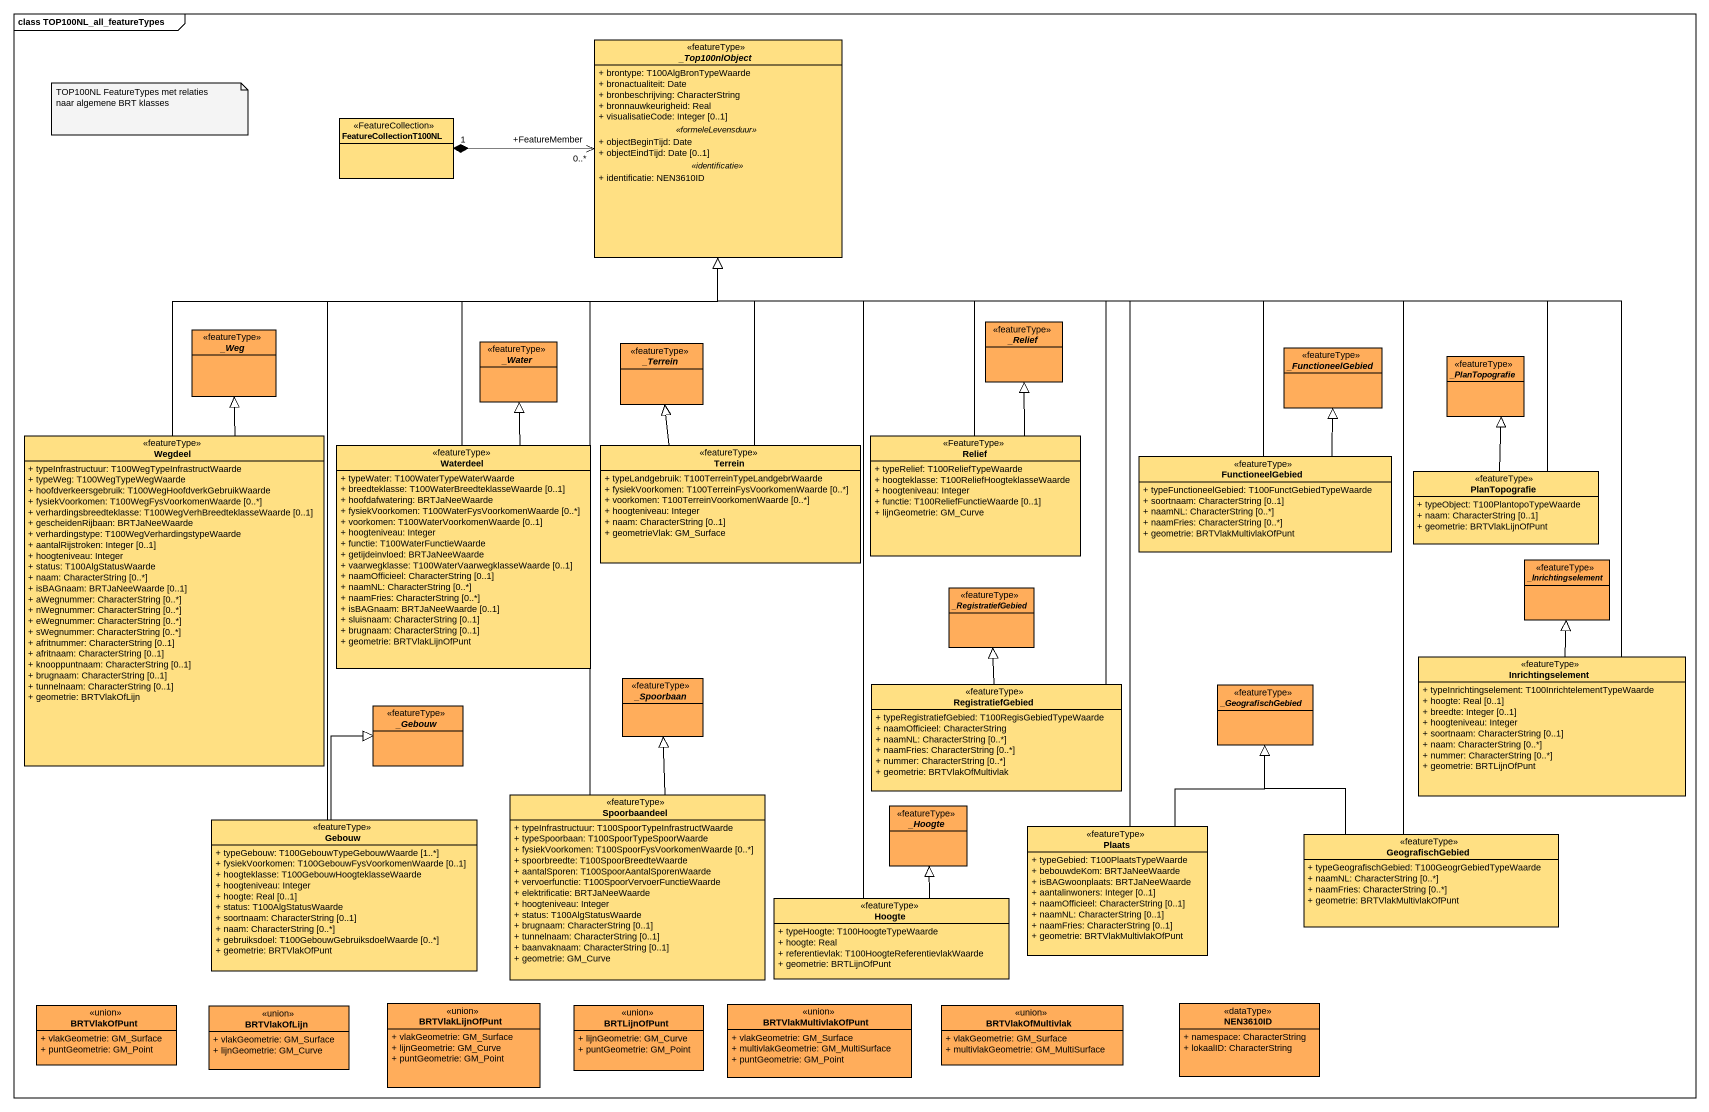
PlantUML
@startuml
mainframe class TOP100NL_all_featureTypes
hide circle
hide empty members
skinparam classAttributeIconSize 0
abstract class "_Top100nlObject" as Top100nlObject <<featureType>> #FFE083 {
  + brontype: T100AlgBronTypeWaarde
  + bronactualiteit: Date
  + bronbeschrijving: CharacterString
  + bronnauwkeurigheid: Real
  + visualisatieCode: Integer [0..1]
  .. <<formeleLevensduur>> ..
  + objectBeginTijd: Date
  + objectEindTijd: Date [0..1]
  .. <<identificatie>> ..
  + identificatie: NEN3610ID
}
class FeatureCollectionT100NL <<FeatureCollection>> #FFE083
abstract class "_Relief" as Relief <<featureType>> #FFAD5B
abstract class "_Weg" as Weg <<featureType>> #FFAD5B
abstract class "_Water" as Water <<featureType>> #FFAD5B
abstract class "_Terrein" as Terrein <<featureType>> #FFAD5B
abstract class "_FunctioneelGebied" as FunctioneelGebied <<featureType>> #FFAD5B
abstract class "_PlanTopografie" as PlanTopografie <<featureType>> #FFAD5B
class Wegdeel <<featureType>> #FFE083 {
  + typeInfrastructuur: T100WegTypeInfrastructWaarde
  + typeWeg: T100WegTypeWegWaarde
  + hoofdverkeersgebruik: T100WegHoofdverkGebruikWaarde
  + fysiekVoorkomen: T100WegFysVoorkomenWaarde [0..*]
  + verhardingsbreedteklasse: T100WegVerhBreedteklasseWaarde [0..1]
  + gescheidenRijbaan: BRTJaNeeWaarde
  + verhardingstype: T100WegVerhardingstypeWaarde
  + aantalRijstroken: Integer [0..1]
  + hoogteniveau: Integer
  + status: T100AlgStatusWaarde
  + naam: CharacterString [0..*]
  + isBAGnaam: BRTJaNeeWaarde [0..1]
  + aWegnummer: CharacterString [0..*]
  + nWegnummer: CharacterString [0..*]
  + eWegnummer: CharacterString [0..*]
  + sWegnummer: CharacterString [0..*]
  + afritnummer: CharacterString [0..1]
  + afritnaam: CharacterString [0..1]
  + knooppuntnaam: CharacterString [0..1]
  + brugnaam: CharacterString [0..1]
  + tunnelnaam: CharacterString [0..1]
  + geometrie: BRTVlakOfLijn
}
class "Relief" as Relief_2 <<FeatureType>> #FFE083 {
  + typeRelief: T100ReliefTypeWaarde
  + hoogteklasse: T100ReliefHoogteklasseWaarde
  + hoogteniveau: Integer
  + functie: T100ReliefFunctieWaarde [0..1]
  + lijnGeometrie: GM_Curve
}
class Waterdeel <<featureType>> #FFE083 {
  + typeWater: T100WaterTypeWaterWaarde
  + breedteklasse: T100WaterBreedteklasseWaarde [0..1]
  + hoofdafwatering: BRTJaNeeWaarde
  + fysiekVoorkomen: T100WaterFysVoorkomenWaarde [0..*]
  + voorkomen: T100WaterVoorkomenWaarde [0..1]
  + hoogteniveau: Integer
  + functie: T100WaterFunctieWaarde
  + getijdeinvloed: BRTJaNeeWaarde
  + vaarwegklasse: T100WaterVaarwegklasseWaarde [0..1]
  + naamOfficieel: CharacterString [0..1]
  + naamNL: CharacterString [0..*]
  + naamFries: CharacterString [0..*]
  + isBAGnaam: BRTJaNeeWaarde [0..1]
  + sluisnaam: CharacterString [0..1]
  + brugnaam: CharacterString [0..1]
  + geometrie: BRTVlakLijnOfPunt
}
class "Terrein" as Terrein_2 <<featureType>> #FFE083 {
  + typeLandgebruik: T100TerreinTypeLandgebrWaarde
  + fysiekVoorkomen: T100TerreinFysVoorkomenWaarde [0..*]
  + voorkomen: T100TerreinVoorkomenWaarde [0..*]
  + hoogteniveau: Integer
  + naam: CharacterString [0..1]
  + geometrieVlak: GM_Surface
}
class "FunctioneelGebied" as FunctioneelGebied_2 <<featureType>> #FFE083 {
  + typeFunctioneelGebied: T100FunctGebiedTypeWaarde
  + soortnaam: CharacterString [0..1]
  + naamNL: CharacterString [0..*]
  + naamFries: CharacterString [0..*]
  + geometrie: BRTVlakMultivlakOfPunt
}
class "PlanTopografie" as PlanTopografie_2 <<featureType>> #FFE083 {
  + typeObject: T100PlantopoTypeWaarde
  + naam: CharacterString [0..1]
  + geometrie: BRTVlakLijnOfPunt
}
abstract class "_RegistratiefGebied" as RegistratiefGebied <<featureType>> #FFAD5B
abstract class "_Inrichtingselement" as Inrichtingselement <<featureType>> #FFAD5B
class "Inrichtingselement" as Inrichtingselement_2 <<featureType>> #FFE083 {
  + typeInrichtingselement: T100InrichtelementTypeWaarde
  + hoogte: Real [0..1]
  + breedte: Integer [0..1]
  + hoogteniveau: Integer
  + soortnaam: CharacterString [0..1]
  + naam: CharacterString [0..*]
  + nummer: CharacterString [0..*]
  + geometrie: BRTLijnOfPunt
}
abstract class "_Gebouw" as Gebouw <<featureType>> #FFAD5B
abstract class "_Spoorbaan" as Spoorbaan <<featureType>> #FFAD5B
class "RegistratiefGebied" as RegistratiefGebied_2 <<featureType>> #FFE083 {
  + typeRegistratiefGebied: T100RegisGebiedTypeWaarde
  + naamOfficieel: CharacterString
  + naamNL: CharacterString [0..*]
  + naamFries: CharacterString [0..*]
  + nummer: CharacterString [0..*]
  + geometrie: BRTVlakOfMultivlak
}
abstract class "_GeografischGebied" as GeografischGebied <<featureType>> #FFAD5B
class "Gebouw" as Gebouw_2 <<featureType>> #FFE083 {
  + typeGebouw: T100GebouwTypeGebouwWaarde [1..*]
  + fysiekVoorkomen: T100GebouwFysVoorkomenWaarde [0..1]
  + hoogteklasse: T100GebouwHoogteklasseWaarde
  + hoogteniveau: Integer
  + hoogte: Real [0..1]
  + status: T100AlgStatusWaarde
  + soortnaam: CharacterString [0..1]
  + naam: CharacterString [0..*]
  + gebruiksdoel: T100GebouwGebruiksdoelWaarde [0..*]
  + geometrie: BRTVlakOfPunt
}
class Spoorbaandeel <<featureType>> #FFE083 {
  + typeInfrastructuur: T100SpoorTypeInfrastructWaarde
  + typeSpoorbaan: T100SpoorTypeSpoorWaarde
  + fysiekVoorkomen: T100SpoorFysVoorkomenWaarde [0..*]
  + spoorbreedte: T100SpoorBreedteWaarde
  + aantalSporen: T100SpoorAantalSporenWaarde
  + vervoerfunctie: T100SpoorVervoerFunctieWaarde
  + elektrificatie: BRTJaNeeWaarde
  + hoogteniveau: Integer
  + status: T100AlgStatusWaarde
  + brugnaam: CharacterString [0..1]
  + tunnelnaam: CharacterString [0..1]
  + baanvaknaam: CharacterString [0..1]
  + geometrie: GM_Curve
}
abstract class "_Hoogte" as Hoogte <<featureType>> #FFAD5B
class Plaats <<featureType>> #FFE083 {
  + typeGebied: T100PlaatsTypeWaarde
  + bebouwdeKom: BRTJaNeeWaarde
  + isBAGwoonplaats: BRTJaNeeWaarde
  + aantalinwoners: Integer [0..1]
  + naamOfficieel: CharacterString [0..1]
  + naamNL: CharacterString [0..1]
  + naamFries: CharacterString [0..1]
  + geometrie: BRTVlakMultivlakOfPunt
}
class "GeografischGebied" as GeografischGebied_2 <<featureType>> #FFE083 {
  + typeGeografischGebied: T100GeogrGebiedTypeWaarde
  + naamNL: CharacterString [0..*]
  + naamFries: CharacterString [0..*]
  + geometrie: BRTVlakMultivlakOfPunt
}
class "Hoogte" as Hoogte_2 <<featureType>> #FFE083 {
  + typeHoogte: T100HoogteTypeWaarde
  + hoogte: Real
  + referentievlak: T100HoogteReferentievlakWaarde
  + geometrie: BRTLijnOfPunt
}
class BRTVlakOfPunt <<union>> #FFAD5B {
  + vlakGeometrie: GM_Surface
  + puntGeometrie: GM_Point
}
class BRTVlakOfLijn <<union>> #FFAD5B {
  + vlakGeometrie: GM_Surface
  + lijnGeometrie: GM_Curve
}
class BRTVlakLijnOfPunt <<union>> #FFAD5B {
  + vlakGeometrie: GM_Surface
  + lijnGeometrie: GM_Curve
  + puntGeometrie: GM_Point
}
class BRTLijnOfPunt <<union>> #FFAD5B {
  + lijnGeometrie: GM_Curve
  + puntGeometrie: GM_Point
}
class BRTVlakMultivlakOfPunt <<union>> #FFAD5B {
  + vlakGeometrie: GM_Surface
  + multivlakGeometrie: GM_MultiSurface
  + puntGeometrie: GM_Point
}
class BRTVlakOfMultivlak <<union>> #FFAD5B {
  + vlakGeometrie: GM_Surface
  + multivlakGeometrie: GM_MultiSurface
}
class NEN3610ID <<dataType>> #FFAD5B {
  + namespace: CharacterString
  + lokaalID: CharacterString
}
Top100nlObject "+FeatureMember\n0..*" <-left-* "1" FeatureCollectionT100NL
Wegdeel -up-|> Top100nlObject
Wegdeel -up-|> Weg
Relief_2 -up-|> Top100nlObject
Relief_2 -up-|> Relief
Waterdeel -up-|> Top100nlObject
Waterdeel -up-|> Water
Terrein_2 -up-|> Top100nlObject
Terrein_2 -up-|> Terrein
FunctioneelGebied_2 -up-|> Top100nlObject
FunctioneelGebied_2 -up-|> FunctioneelGebied
PlanTopografie_2 -left-|> Top100nlObject
PlanTopografie_2 -up-|> PlanTopografie
Inrichtingselement_2 -up-|> Top100nlObject
Inrichtingselement_2 -up-|> Inrichtingselement
RegistratiefGebied_2 -up-|> Top100nlObject
RegistratiefGebied_2 -up-|> RegistratiefGebied
Gebouw_2 -up-|> Top100nlObject
Gebouw_2 -up-|> Gebouw
Spoorbaandeel -up-|> Top100nlObject
Spoorbaandeel -up-|> Spoorbaan
Plaats -up-|> Top100nlObject
Plaats -up-|> GeografischGebied
GeografischGebied_2 -up-|> Top100nlObject
GeografischGebied_2 -up-|> GeografischGebied
Hoogte_2 -up-|> Top100nlObject
Hoogte_2 -up-|> Hoogte
note as N1
  TOP100NL FeatureTypes met relaties naar algemene BRT klasses
end note
@enduml
